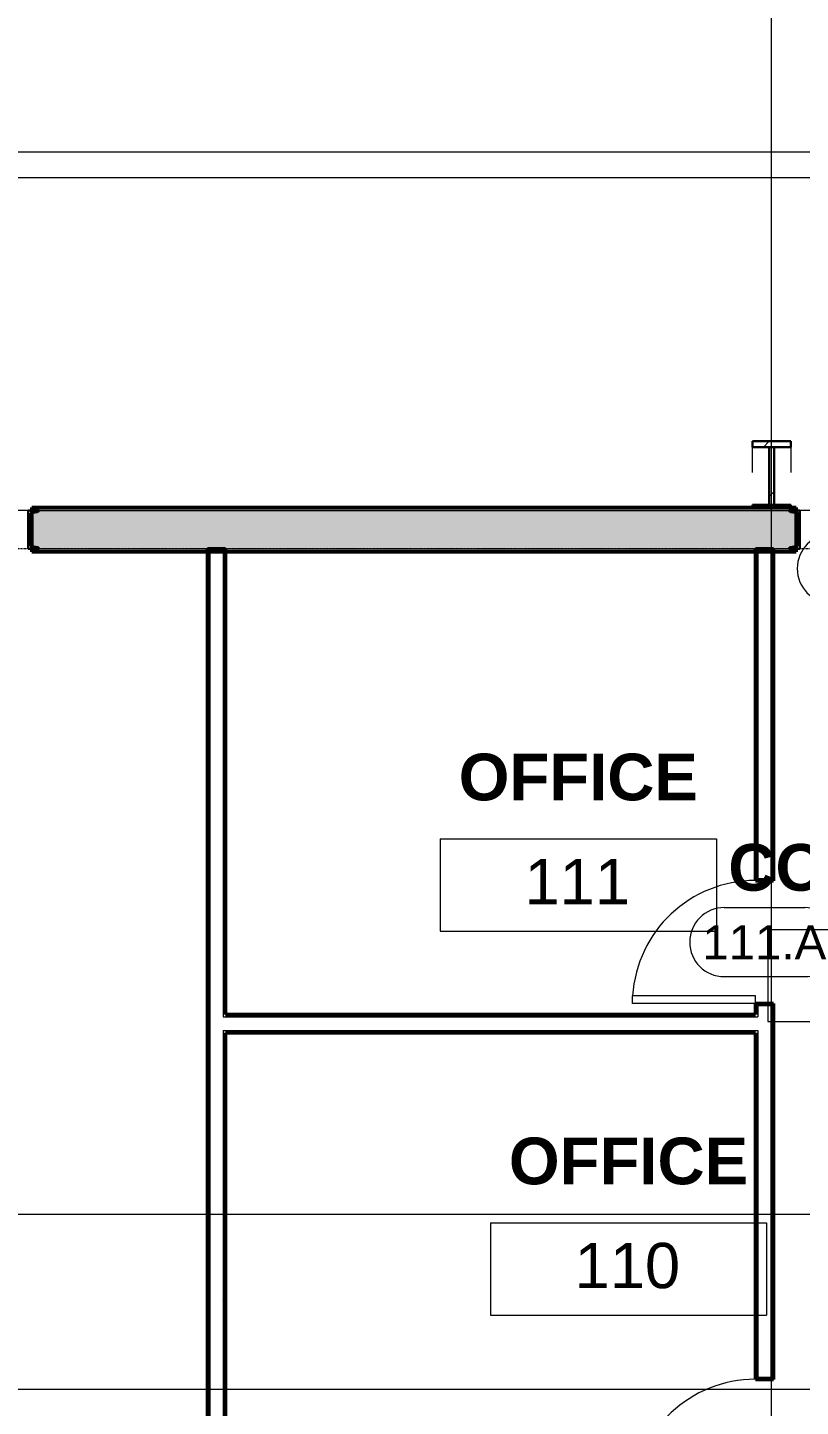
# Model space of a CAD drawing. Header units: inches. Extents: x 15537 to 31673, y -30778 to -16067.
# Drawn here: x 24918.4 to 25119.9, y -22593.1 to -22233.7 of the extents above; entities that cross this region are included whole.
import ezdxf

# ---------------------------------------------------------------- set-up
doc = ezdxf.new("R2010")
doc.units = ezdxf.units.IN
doc.header["$MEASUREMENT"] = 0
doc.linetypes.add('Grid Line 1_2_', pattern=[0.875, 0.5, -0.125, 0.125, -0.125])
for name, color, linetype, lineweight in [('A-AREA-IDEN', 2, 'Continuous', 9), ('A-DOOR', 31, 'Continuous', 13), ('A-DOOR-IDEN', 31, 'Continuous', 9), ('A-FLOR', 192, 'Continuous', 13), ('A-WALL', 113, 'Continuous', 13), ('A-WALL-PATT', 111, 'Continuous', 50), ('G-ANNO-SYMB', 111, 'Continuous', 9), ('I-WALL', 2, 'Continuous', 13), ('L-SITE-WALL', 31, 'Continuous', 13), ('S-BEAM', 12, 'Continuous', 9), ('S-COLS', 52, 'Continuous', 9), ('S-GRID', 1, 'Continuous', 9)]:
    doc.layers.add(name, color=color, linetype=linetype, lineweight=lineweight)
doc.styles.add('Arial_1', font='arial.ttf', dxfattribs={"height": 8.851796})
doc.styles.add('Arial_2', font='arial.ttf', dxfattribs={"height": 11.802395})
doc.styles.add('Arial_B_1', font='arialbd.ttf', dxfattribs={"height": 12.177074})
pattern_1 = [(0, (0, 0), (30.72, 7.68), [1.267, -21.773, 1.267, -21.773, -122.88]), (0, (0, 0), (30.72, 7.68), [-46.08, 1.267, -44.813, 1.267, -21.773, -53.76]), (0, (0, 0), (30.72, 7.68), [-115.2, 1.267, -14.093, 1.267, -37.133]), (120, (11.52, 3.84), (-22.0110751, 22.7643004), [1.267, -21.773, 1.267, -21.773, -122.88]), (120, (11.52, 3.84), (-22.0110751, 22.7643004), [-46.08, 1.267, -44.813, 1.267, -21.773, -53.76]), (120, (11.52, 3.84), (-22.0110751, 22.7643004), [-115.2, 1.267, -14.093, 1.267, -37.133]), (240, (15.36, 19.2), (-8.7089249, -30.4443004), [1.267, -21.773, 1.267, -21.773, -122.88]), (240, (15.36, 19.2), (-8.7089249, -30.4443004), [-46.08, 1.267, -44.813, 1.267, -21.773, -53.76]), (240, (15.36, 19.2), (-8.7089249, -30.4443004), [-115.2, 1.267, -14.093, 1.267, -37.133])]
pattern_2 = [(225, (25112.39, -22360.053), (9.503515, -9.503515), []), (225, (25112.39, -22374.453), (9.503515, -9.503515), [])]
pattern_3 = [(45, (0, 0), (-9.503515, 9.503515), []), (45, (0, 14.4), (-9.503515, 9.503515), [])]

# ---------------------------------------------------------------- blocks, each defined once
blk = doc.blocks.new('Single-Flush - _- Enlarged2')
at = {"layer": 'A-DOOR', "lineweight": 20}
for p, q in [((14, -2.37), (14, -34.38)), ((16, -2.37), (14, -2.37)), ((16, -2.37), (16, -34.38)), ((16, -34.38), (14, -34.38))]:
    blk.add_line(p, q, dxfattribs=at)
at = {"layer": 'A-DOOR', "lineweight": 9}
blk.add_arc((16, -2.37), 32.07, 180, 266.4241, dxfattribs=at)
blk = doc.blocks.new('columns and gir_- Enlarged2')
at = {"layer": 'S-BEAM'}
h = blk.add_hatch(dxfattribs=at)
h.set_pattern_fill('FP_28', color=256, style=0, pattern_type=2)
h.set_pattern_definition(pattern_2)
h.paths.add_polyline_path([(0, -1.25), (-5, -1.25), (-5, -2), (5, -2), (5, -1.25)], flags=0)
h.paths.add_polyline_path([(5, -17.03), (-5, -17.03), (-5, -18.55), (5, -18.55)], flags=0)
h.paths.add_polyline_path([(5, -1204.89), (-5, -1204.89), (-5, -1206.4), (5, -1206.4)], flags=0)
h.paths.add_polyline_path([(5, -1224.25), (-5, -1224.25), (-5, -1225), (5, -1225)], flags=0)
h = blk.add_hatch(dxfattribs=at)
h.set_pattern_fill('FP_28', color=256, style=0, pattern_type=2)
h.set_pattern_definition(pattern_2)
h.paths.add_polyline_path([(0.62, -2), (-0.63, -2), (-0.63, -17.03), (0.62, -17.03), (0.62, -4.78)], flags=0)
h.paths.add_polyline_path([(-0.63, -1206.4), (-0.63, -1224.25), (0.62, -1224.25), (0.62, -1206.4)], flags=0)
at = {"layer": 'S-BEAM', "lineweight": 30}
for p, q in [((-5, -1.24), (-5, -2)), ((-5, -2), (5, -2)), ((0.62, -2), (-0.63, -2)), ((-0.63, -2), (-0.63, -17.03)), ((0.62, -17.03), (0.62, -2)), ((5, -2), (5, -1.25)), ((5, -17.03), (-5, -17.03)), ((-5, -17.03), (-5, -18.55)), ((-0.63, -17.03), (0.62, -17.03)), ((5, -18.55), (5, -17.03)), ((-5, -18.55), (5, -18.55))]:
    blk.add_line(p, q, dxfattribs=at)
at = {"layer": 'S-BEAM'}
for p, q in [((-5, -17.03), (-5, -10.42)), ((5, -10.42), (5, -17.03))]:
    blk.add_line(p, q, dxfattribs=at)
blk = doc.blocks.new('Door Tag - Door_- Enlarged0')
at = {"layer": 'A-DOOR-IDEN'}
for p, q in [((-0.109375, 0.09375), (0.109375, 0.09375)), ((-0.109375, -0.09375), (0.109375, -0.09375))]:
    blk.add_line(p, q, dxfattribs=at)
for centre, start, end in [((-0.109375, 0), 90, 270), ((0.109375, 0), 270, 90)]:
    blk.add_arc(centre, 0.09375, start, end, dxfattribs=at)
blk = doc.blocks.new('Room Tag - Room_- Enlarged0')
at = {"layer": 'A-AREA-IDEN'}
for p, q in [((-0.375, -0.0625), (-0.375, -0.3125)), ((-0.375, -0.0625), (0.375, -0.0625)), ((0.375, -0.0625), (0.375, -0.3125)), ((-0.375, -0.3125), (0.375, -0.3125))]:
    blk.add_line(p, q, dxfattribs=at)

msp = doc.modelspace()

# ---------------------------------------------------------------- hatches: boundary and pattern name
at = {"layer": 'A-WALL-PATT', "lineweight": 9}
h = msp.add_hatch(dxfattribs=at)
h.set_pattern_fill('FP_14', color=256, style=0, pattern_type=2)
h.set_pattern_definition([(161.57, (0.48, 0.48), (-3.839953776, -1.544e-05), [0, -27.322, 3.034, 0]), (18.43, (-0.48, 0.48), (-3.839953776, 1.544e-05), [0, -27.322, 3.034, 0]), (108.43, (0.48, 0.48), (1.919622, -9.60052459), [9.106, -21.25]), (71.57, (-0.48, 0.48), (1.919622, 9.60052459), [9.106, -21.25])])
h.paths.add_polyline_path([(25739.515, -22369.553), (25739.515, -22359.553), (25562.765, -22359.553), (25562.765, -22369.553), (25685.516, -22369.553)], flags=0)
h.paths.add_polyline_path([(25482.265, -22369.553), (25482.265, -22359.553), (25160.765, -22359.553), (25160.765, -22369.553), (25477.509, -22369.553)], flags=0)
h.paths.add_polyline_path([(25118.765, -22369.553), (25118.765, -22359.553), (24919.515, -22359.553), (24919.515, -22369.553), (24992.159, -22369.553)], flags=0)
h.paths.add_polyline_path([(24842.89, -22369.553), (24842.89, -22359.553), (24630.015, -22359.553), (24630.015, -22369.553), (24714.816, -22369.553)], flags=0)
h.paths.add_polyline_path([(22799.39, -22369.553), (22799.39, -22359.553), (22771.389, -22359.553), (22771.389, -22369.553), (22773.418, -22369.553)], flags=0)
h = msp.add_hatch(dxfattribs=at)
h.set_pattern_fill('FP_13', color=256, style=0, pattern_type=2)
h.set_pattern_definition(pattern_1)
h.paths.add_polyline_path([(24965.265, -22787.303), (24965.89, -22787.303), (24965.89, -22370.178), (24969.39, -22370.178), (24969.39, -22369.553), (24965.265, -22369.553), (24965.265, -22786.553)], flags=0)
h = msp.add_hatch(dxfattribs=at)
h.set_pattern_fill('FP_13', color=256, style=0, pattern_type=2)
h.set_pattern_definition(pattern_1)
h.paths.add_polyline_path([(24970.015, -22787.303), (24970.015, -22627.053), (24969.39, -22627.053), (24969.39, -22787.303)], flags=0)
h.paths.add_polyline_path([(24969.39, -22623.553), (24970.015, -22623.553), (24970.015, -22495.053), (24969.39, -22495.053), (24969.39, -22550.465)], flags=0)
h.paths.add_polyline_path([(24970.015, -22491.553), (24970.015, -22369.553), (24969.39, -22369.553), (24969.39, -22491.553)], flags=0)
h = msp.add_hatch(dxfattribs=at)
h.set_pattern_fill('FP_13', color=256, style=0, pattern_type=2)
h.set_pattern_definition(pattern_1)
h.paths.add_polyline_path([(25108.14, -22622.928), (25108.765, -22622.928), (25108.765, -22618.678), (25110.515, -22618.678), (25110.515, -22618.053), (25108.14, -22618.053)], flags=0)
h.paths.add_polyline_path([(25108.14, -22586.053), (25110.515, -22586.053), (25110.515, -22585.428), (25108.765, -22585.428), (25108.765, -22495.053), (25108.14, -22495.053), (25108.14, -22550.465)], flags=0)
h.paths.add_polyline_path([(25108.14, -22491.553), (25108.765, -22491.553), (25108.765, -22488.678), (25110.515, -22488.678), (25110.515, -22488.053), (25108.14, -22488.053), (25108.14, -22490.928)], flags=0)
h.paths.add_polyline_path([(25110.515, -22456.053), (25110.515, -22455.428), (25108.765, -22455.428), (25108.765, -22369.553), (25108.14, -22369.553), (25108.14, -22456.053)], flags=0)
h = msp.add_hatch(dxfattribs=at)
h.set_pattern_fill('FP_13', color=256, style=0, pattern_type=2)
h.set_pattern_definition(pattern_1)
h.paths.add_polyline_path([(25112.89, -22622.928), (25112.89, -22618.053), (25110.515, -22618.053), (25110.515, -22618.678), (25112.265, -22618.678), (25112.265, -22622.928)], flags=0)
h.paths.add_polyline_path([(25110.515, -22586.053), (25112.89, -22586.053), (25112.89, -22488.053), (25110.515, -22488.053), (25110.515, -22488.678), (25112.265, -22488.678), (25112.265, -22585.428), (25110.515, -22585.428)], flags=0)
h.paths.add_polyline_path([(25110.515, -22456.053), (25112.89, -22456.053), (25112.89, -22369.553), (25108.765, -22369.553), (25108.765, -22370.178), (25112.265, -22370.178), (25112.265, -22455.428), (25110.515, -22455.428)], flags=0)
h = msp.add_hatch(dxfattribs=at)
h.set_pattern_fill('FP_13', color=256, style=0, pattern_type=2)
h.set_pattern_definition(pattern_1)
h.paths.add_polyline_path([(24970.015, -22491.553), (25108.14, -22491.553), (25108.14, -22490.928), (24970.015, -22490.928)], flags=0)
at = {"layer": 'S-COLS'}
h = msp.add_hatch(dxfattribs=at)
h.set_pattern_fill('FP_11', color=256, style=0, pattern_type=2)
h.set_pattern_definition(pattern_3)
h.paths.add_polyline_path([(24921.405, -22369.553), (24921.278, -22369.245), (24920.969, -22369.117), (24919.041, -22368.811), (24919.041, -22360.294), (24920.969, -22359.989), (24921.278, -22359.861), (24921.405, -22359.553), (24918.515, -22359.553), (24918.515, -22369.553)], flags=0)
h = msp.add_hatch(dxfattribs=at)
h.set_pattern_fill('FP_11', color=256, style=0, pattern_type=2)
h.set_pattern_definition(pattern_3)
h.paths.add_polyline_path([(25119.765, -22369.553), (25119.765, -22359.553), (25116.875, -22359.553), (25117.003, -22359.861), (25117.311, -22359.989), (25119.239, -22360.294), (25119.239, -22368.811), (25117.311, -22369.117), (25117.003, -22369.245), (25116.875, -22369.553)], flags=0)

# ---------------------------------------------------------------- linework, layer by layer
at = {"layer": 'A-FLOR'}
msp.add_line((24603.39, -22266.053), (26010.64, -22266.053), dxfattribs=at)
at = {"layer": 'A-WALL'}
for p, q in [((24919.515, -22359.553), (25118.765, -22359.553)), ((24919.515, -22369.553), (25118.765, -22369.553)), ((24969.39, -22370.178), (24965.89, -22370.178)), ((24965.89, -22370.178), (24965.89, -22787.303)), ((24969.39, -22370.178), (24969.39, -22491.553)), ((25112.265, -22370.178), (25108.765, -22370.178)), ((25108.765, -22370.178), (25108.765, -22455.428)), ((25112.265, -22455.428), (25112.265, -22370.178)), ((25108.765, -22455.428), (25112.265, -22455.428)), ((25108.765, -22488.678), (25108.765, -22491.553)), ((25112.265, -22488.678), (25108.765, -22488.678)), ((25112.265, -22585.428), (25112.265, -22488.678)), ((24969.39, -22491.553), (25108.765, -22491.553)), ((24969.39, -22495.053), (24969.39, -22623.553)), ((24969.39, -22495.053), (25108.765, -22495.053)), ((25108.765, -22495.053), (25108.765, -22585.428)), ((25108.765, -22585.428), (25112.265, -22585.428))]:
    msp.add_line(p, q, dxfattribs=at)
at = {"layer": 'G-ANNO-SYMB'}
for p, q in [((26314.633, -22272.833), (22003.894, -22272.833)), ((26309.888, -22588.63), (21993.661, -22588.63))]:
    msp.add_line(p, q, dxfattribs=at)
at = {"layer": 'I-WALL', "lineweight": 50}
for p, q in [((24970.015, -22369.553), (24965.265, -22369.553)), ((24965.265, -22369.553), (24965.265, -22786.553)), ((24970.015, -22490.928), (24970.015, -22369.553)), ((25112.89, -22369.553), (25108.14, -22369.553)), ((25108.14, -22369.553), (25108.14, -22456.053)), ((25112.89, -22456.053), (25112.89, -22369.553)), ((25108.14, -22456.053), (25112.89, -22456.053)), ((25108.14, -22490.928), (24970.015, -22490.928)), ((25112.89, -22488.053), (25108.14, -22488.053)), ((25108.14, -22488.053), (25108.14, -22490.928)), ((25112.89, -22586.053), (25112.89, -22488.053)), ((24970.015, -22622.928), (24970.015, -22495.678)), ((24970.015, -22495.678), (25108.14, -22495.678)), ((25108.14, -22495.678), (25108.14, -22586.053)), ((25108.14, -22586.053), (25112.89, -22586.053))]:
    msp.add_line(p, q, dxfattribs=at)
at = {"layer": 'L-SITE-WALL', "lineweight": 50}
for p, q in [((25118.765, -22358.803), (24919.515, -22358.803)), ((24919.515, -22358.803), (24919.515, -22370.303)), ((25118.765, -22370.303), (25118.765, -22358.803)), ((24919.515, -22370.303), (25118.765, -22370.303))]:
    msp.add_line(p, q, dxfattribs=at)
at = {"layer": 'S-COLS', "lineweight": 30}
for p, q in [((24921.405, -22359.553), (24918.515, -22359.553)), ((24918.515, -22359.553), (24918.515, -22369.553)), ((24919.041, -22360.294), (24920.969, -22359.989)), ((24919.041, -22368.811), (24919.041, -22360.294)), ((25119.765, -22359.553), (25116.875, -22359.553)), ((25117.311, -22359.989), (25119.239, -22360.294)), ((25119.239, -22360.294), (25119.239, -22368.811)), ((25119.765, -22369.553), (25119.765, -22359.553)), ((24920.969, -22369.117), (24919.041, -22368.811)), ((25119.239, -22368.811), (25117.311, -22369.117)), ((24918.515, -22369.553), (24921.405, -22369.553)), ((25116.875, -22369.553), (25119.765, -22369.553))]:
    msp.add_line(p, q, dxfattribs=at)
for centre, start, end in [((24920.969, -22359.553), 270, 0), ((25117.311, -22359.553), 180, 270), ((24920.969, -22369.553), 0, 90), ((25117.311, -22369.553), 90, 180)]:
    msp.add_arc(centre, 0.436, start, end, dxfattribs=at)
at = {"layer": 'S-GRID', "linetype": 'Grid Line 1_2_'}
for p, q in [((25112.39, -23095.8), (25112.39, -20550.053)), ((25112.39, -23413.241), (25112.39, -20902.428)), ((26719.064, -22359.553), (22653.513, -22359.553)), ((27097.467, -22359.553), (22737.513, -22359.553)), ((27049.467, -22369.553), (22737.513, -22369.553)), ((26427.342, -22543.053), (21471.359, -22543.053)), ((26719.064, -22543.053), (21790.207, -22543.053))]:
    msp.add_line(p, q, dxfattribs=at)

# ---------------------------------------------------------------- block references
at = {"layer": 'A-AREA-IDEN', "xscale": 95.99999999999994, "yscale": 95.99999999999994, "zscale": 95.99999999999994}
for p in [(25061.965, -22439.175), (25147.367, -22462.725), (25075.049, -22539.238)]:
    msp.add_blockref('Room Tag - Room_- Enlarged0', p, dxfattribs=at)
at = {"layer": 'A-DOOR', "rotation": 270}
for p in [(25110.515, -22472.053), (25110.515, -22602.053)]:
    msp.add_blockref('Single-Flush - _- Enlarged2', p, dxfattribs=at)
at = {"layer": 'A-DOOR-IDEN', "xscale": 95.99999999999994, "yscale": 95.99999999999994, "zscale": 95.99999999999994}
for p in [(25138.547, -22374.707), (25110.515, -22472.053)]:
    msp.add_blockref('Door Tag - Door_- Enlarged0', p, dxfattribs=at)
at = {"layer": 'S-BEAM', "rotation": 180}
msp.add_blockref('columns and gir_- Enlarged2', (25112.39, -22360.053), dxfattribs=at)

# ---------------------------------------------------------------- texts
at = {"layer": 'A-AREA-IDEN', "attachment_point": 2, "line_spacing_factor": 0.938532}
for s, insert, char_height, width, style in [('OFFICE', (25061.976, -22422.926), 12.1771, 72.432, 'Arial_B_1'), ('CORRIDOR', (25147.378, -22446.476), 12.1771, 107.568, 'Arial_B_1'), ('111', (25061.69, -22450.368), 11.8024, 32.832, 'Arial_2'), ('OFFICE', (25075.059, -22522.989), 12.1771, 72.432, 'Arial_B_1'), ('110', (25074.773, -22550.431), 11.8024, 32.832, 'Arial_2')]:
    msp.add_mtext(s, dxfattribs=dict(at, insert=insert, char_height=char_height, width=width, style=style))
at = {"layer": 'A-DOOR-IDEN', "insert": (25110.474, -22467.648), "char_height": 8.8518, "width": 38.556, "attachment_point": 2, "line_spacing_factor": 0.938532, "style": 'Arial_1'}
msp.add_mtext('111.A', dxfattribs=at)

doc.saveas('drawing.dxf')
